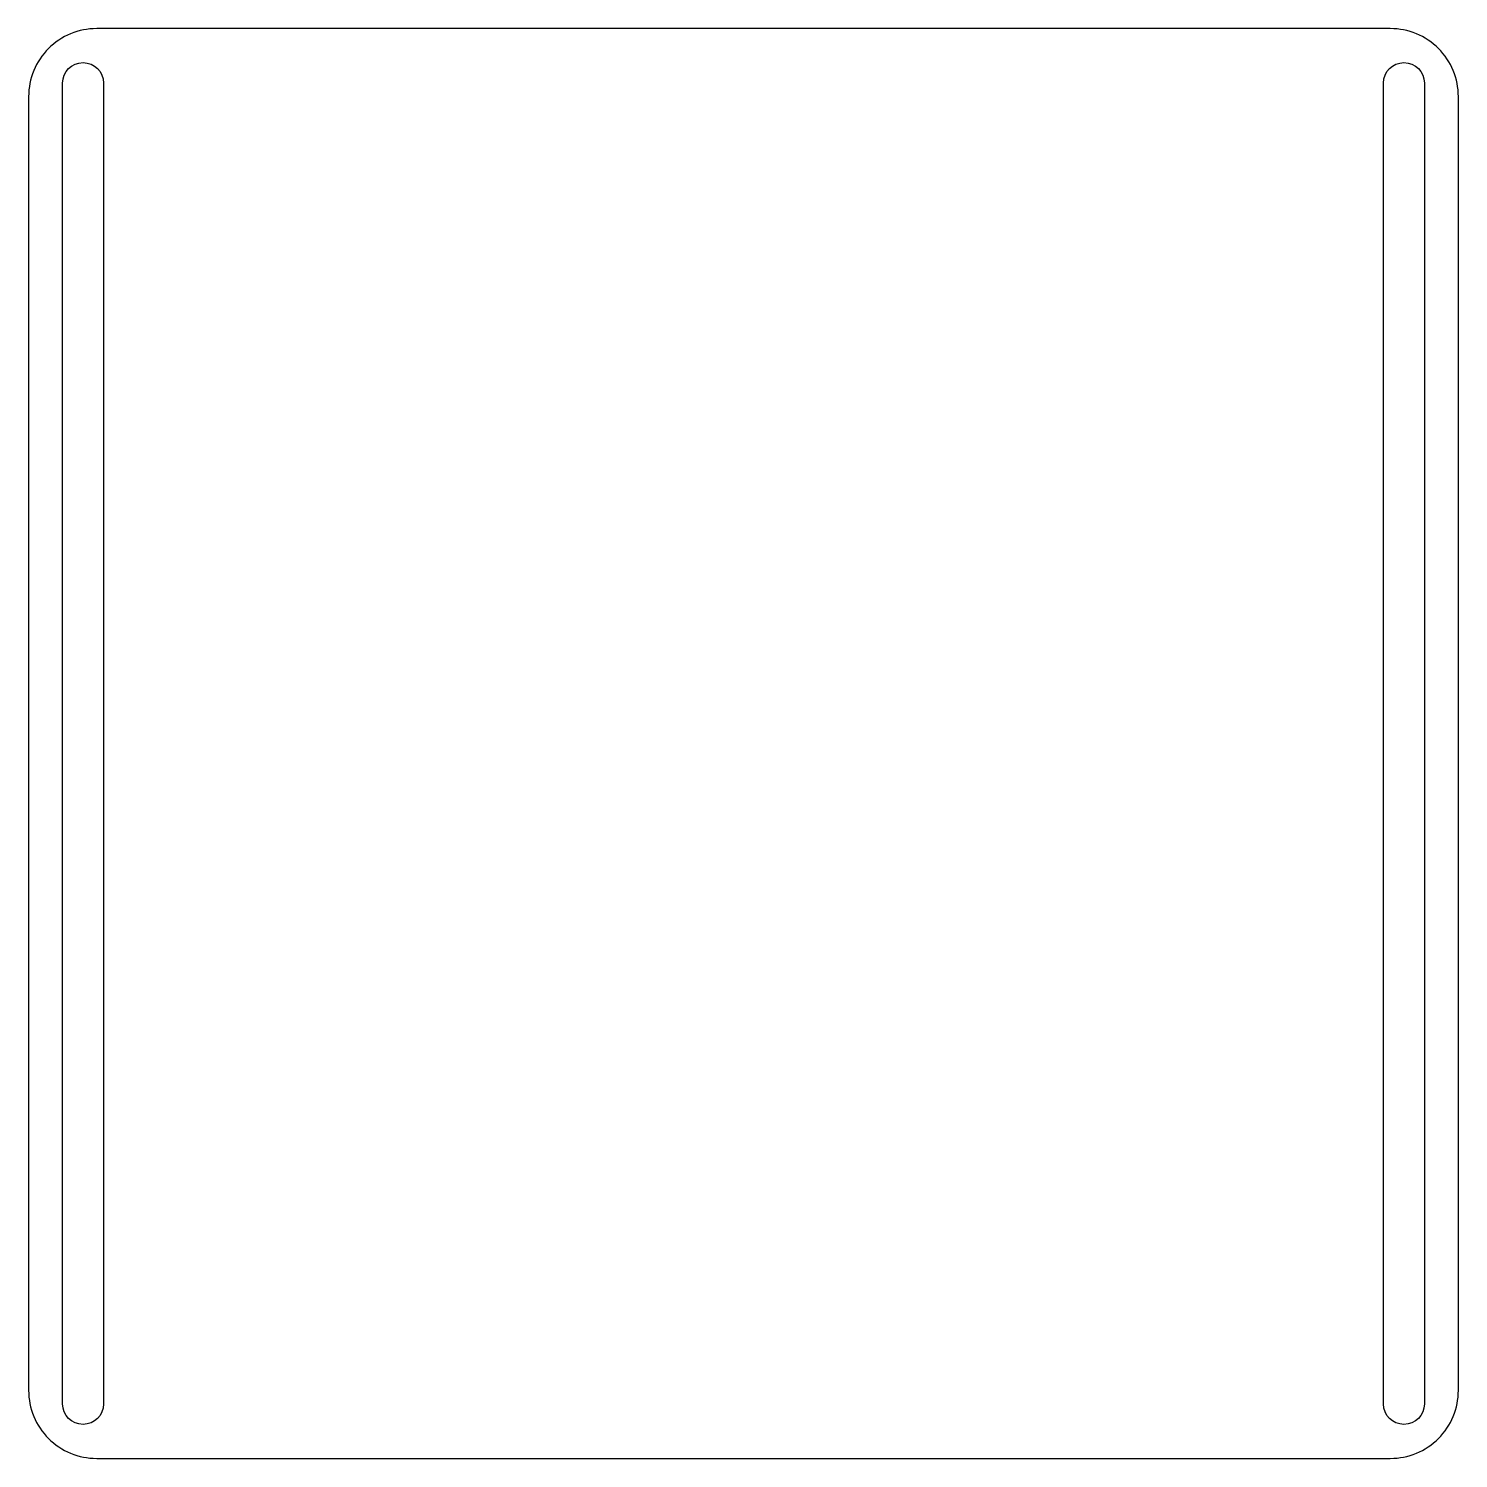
# Model space of a CAD drawing. Header units: millimetres. Extents: x -105 to 0, y 0 to 105.
import ezdxf

# ---------------------------------------------------------------- set-up
doc = ezdxf.new("R2010")
doc.units = ezdxf.units.MM

msp = doc.modelspace()

# ---------------------------------------------------------------- linework, layer by layer
for points in [[(-105, 5, 0.414214), (-100, 0), (-5, 0, 0.414214), (0, 5), (0, 100, 0.414214), (-5, 105), (-100, 105, 0.414214), (-105, 100)], [(-102.5, 4), (-102.5, 101, -1), (-99.5, 101), (-99.5, 4, -1)], [(-5.5, 4), (-5.5, 101, -1), (-2.5, 101), (-2.5, 4, -1)]]:
    msp.add_lwpolyline(points, format="xyb", close=True)

doc.saveas('drawing.dxf')
